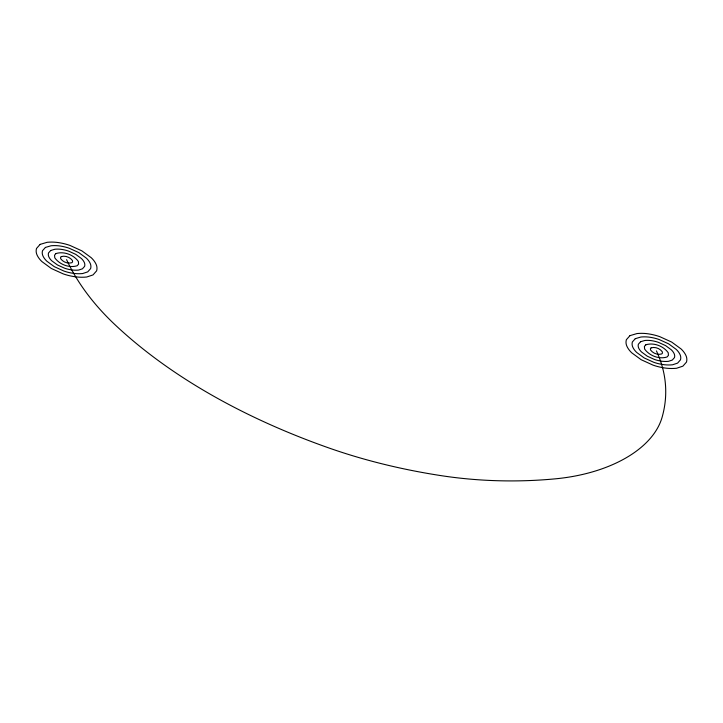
<?xml version="1.0" encoding="UTF-8"?>
<svg xmlns="http://www.w3.org/2000/svg" width="723" height="723" viewBox="0 0 723 723"><rect width="100%" height="100%" fill="white"/><g stroke="black" fill="none" stroke-linecap="round" stroke-linejoin="round"><path stroke-width="1.08" d="M66.57 259.647A427.329 246.715 0 0 0 115.183 324.889A645.576 372.716 0 0 0 327.528 447.483A427.329 246.715 0 0 0 440.524 475.553A272.851 157.533 0 0 0 555.436 478.825A129.39 74.704 0 0 0 662.105 417.243A272.851 157.533 0 0 0 656.43 350.899M40.127 244.383L36.511 248.45A27.284 15.752 0 0 0 37.081 255.083A42.729 24.672 0 0 0 41.943 261.609L51.306 268.468L63.172 273.872A42.729 24.672 0 0 0 74.478 276.674A28.974 16.728 0 0 0 86.679 277.026L93.014 274.921L96.629 270.845A27.284 15.752 0 0 0 96.069 264.211A42.729 24.672 0 0 0 91.206 257.686L81.835 250.836L69.968 245.431A42.729 24.672 0 0 0 58.671 242.621A27.284 15.752 0 0 0 47.176 242.295L40.127 244.383M45.413 247.438L42.521 250.691A21.826 12.598 0 0 0 42.973 255.996A34.189 19.738 0 0 0 46.868 261.22L54.361 266.697L63.85 271.026A34.189 19.738 0 0 0 72.896 273.276A23.181 13.385 0 0 0 82.657 273.547L87.727 271.866L90.619 268.604A21.826 12.598 0 0 0 90.167 263.299A34.189 19.738 0 0 0 86.281 258.084L78.789 252.598L69.291 248.269A34.189 19.738 0 0 0 60.253 246.028A21.826 12.598 0 0 0 51.053 245.766L45.413 247.438M50.709 250.492L48.531 252.933A16.367 9.453 0 0 0 48.875 256.909A25.639 14.803 0 0 0 51.794 260.822L57.415 264.934L64.537 268.179A25.639 14.803 0 0 0 71.315 269.869A17.379 10.032 0 0 0 78.635 270.077L82.44 268.811L84.609 266.371A16.367 9.453 0 0 0 84.266 262.386A25.639 14.803 0 0 0 81.356 258.473L75.734 254.36L68.613 251.116A25.639 14.803 0 0 0 61.835 249.435A16.367 9.453 0 0 0 54.939 249.236L50.709 250.492M55.996 253.547L54.55 255.174L54.776 257.822C59.53 264.519 69.245 268.26 77.153 265.757L78.599 264.13L78.373 261.473C73.61 254.767 63.931 251.071 55.996 253.547M61.283 256.593L60.56 257.406L60.678 258.735C63.046 262.088 67.908 263.949 71.857 262.702L72.58 261.889L72.472 260.56C70.086 257.207 65.251 255.364 61.283 256.593M629.986 335.635L626.371 339.702A27.284 15.752 0 0 0 626.931 346.335A42.729 24.672 0 0 0 631.794 352.86L641.165 359.711L653.032 365.124A42.729 24.672 0 0 0 664.329 367.926A28.974 16.728 0 0 0 676.529 368.278L682.874 366.163L686.489 362.096A27.284 15.752 0 0 0 685.919 355.463A42.729 24.672 0 0 0 681.057 348.938L671.694 342.087L659.828 336.683A42.729 24.672 0 0 0 648.522 333.872A27.284 15.752 0 0 0 637.035 333.547L629.986 335.635M635.273 338.689L632.381 341.943A21.826 12.598 0 0 0 632.833 347.248A34.189 19.738 0 0 0 636.719 352.472L644.211 357.948L653.709 362.277A34.189 19.738 0 0 0 662.747 364.519A23.181 13.385 0 0 0 672.507 364.799L677.587 363.118L680.479 359.855A21.826 12.598 0 0 0 680.027 354.55A34.189 19.738 0 0 0 676.132 349.326L668.639 343.85L659.15 339.521A34.189 19.738 0 0 0 650.104 337.279A21.826 12.598 0 0 0 640.912 337.017L635.273 338.689M640.56 341.744L638.391 344.184A16.367 9.453 0 0 0 638.734 348.161A25.639 14.803 0 0 0 641.644 352.074L647.266 356.186L654.387 359.43A25.639 14.803 0 0 0 661.165 361.12A17.379 10.032 0 0 0 668.495 361.328L672.291 360.063L674.469 357.614A16.367 9.453 0 0 0 674.125 353.637A25.639 14.803 0 0 0 671.206 349.724L665.585 345.612L658.463 342.368A25.639 14.803 0 0 0 651.685 340.687A16.367 9.453 0 0 0 644.789 340.488L640.56 341.744M645.847 344.79L644.401 346.425L644.627 349.073C649.381 355.77 659.105 359.503 667.004 357.008L668.45 355.382L668.224 352.725C663.461 346.019 653.791 342.322 645.847 344.79M651.143 347.844L650.42 348.658L650.528 349.986C652.905 353.33 657.767 355.201 661.717 353.954L662.44 353.14L662.322 351.812C659.945 348.459 655.11 346.615 651.143 347.844"/></g></svg>
